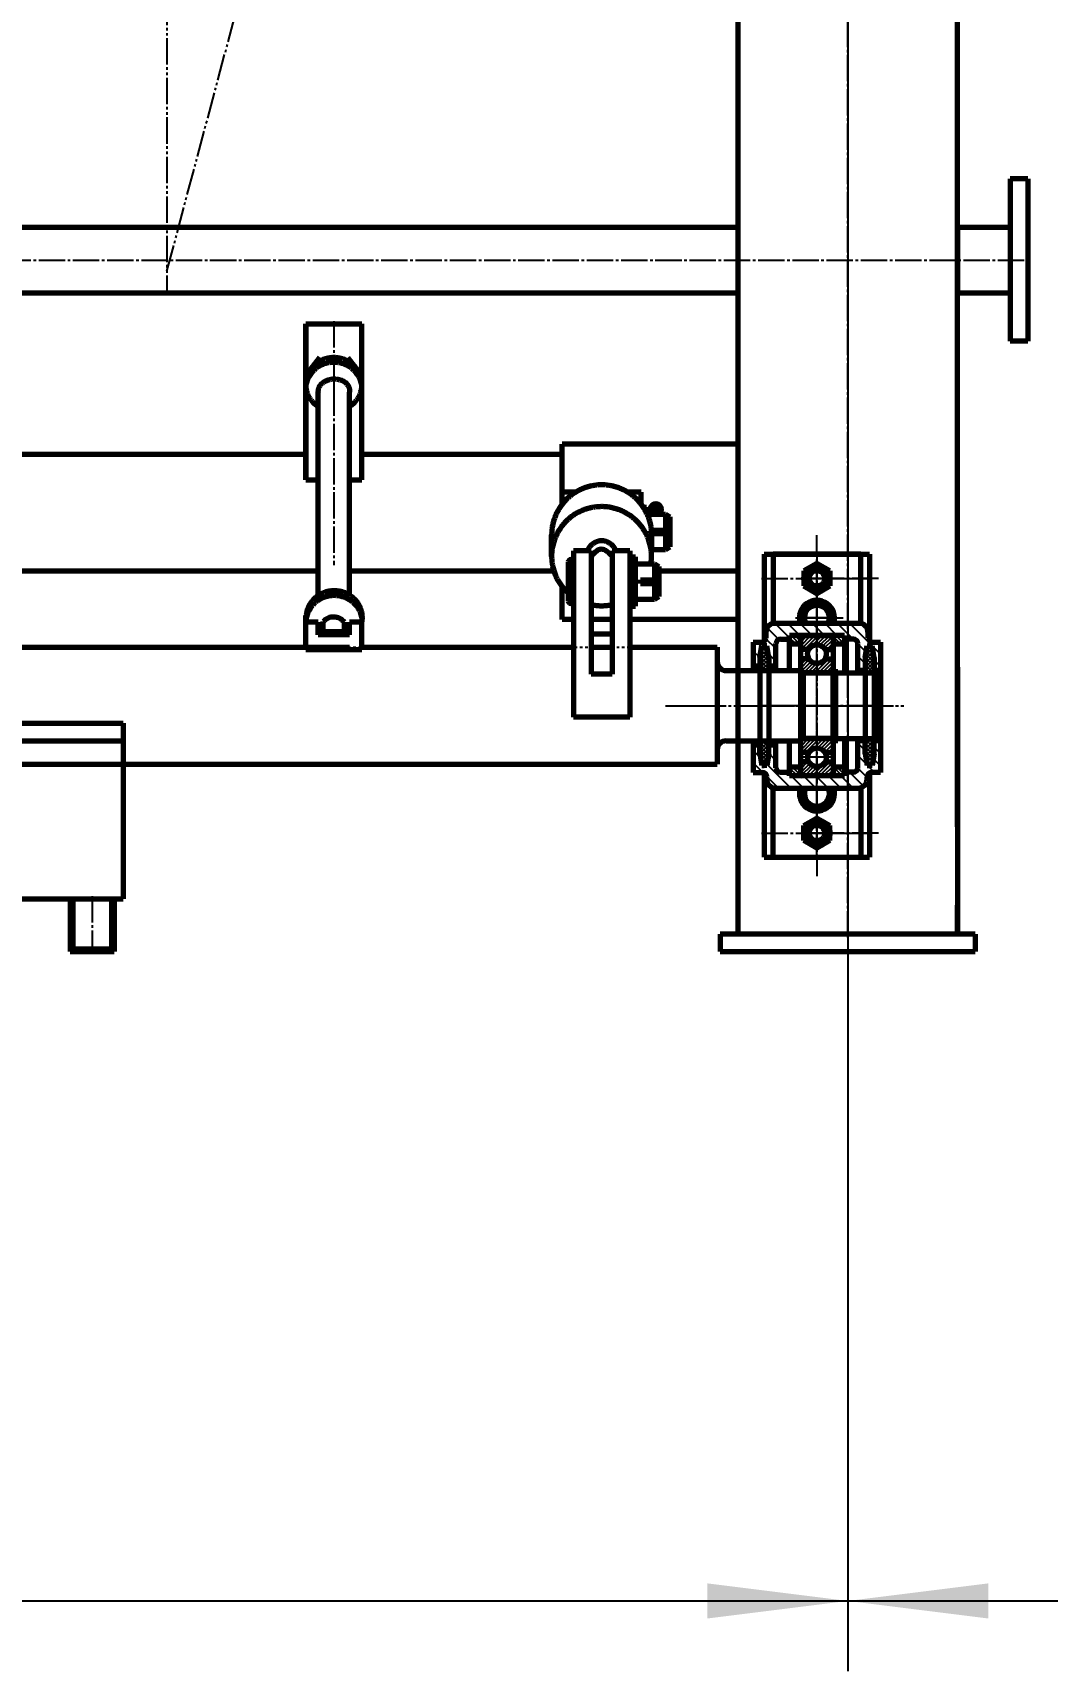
# Model space of a CAD drawing. Header units: millimetres. Extents: x -11880 to 11880, y -8400 to 8400.
# Drawn here: x -1594 to -439, y 2780 to 4645 of the extents above; entities that cross this region are included whole.
import ezdxf

# ---------------------------------------------------------------- set-up
doc = ezdxf.new("R2010")
doc.units = ezdxf.units.MM
for name, pattern in [('EB_DASH', [6, 3, -3]), ('EB_DASHDOT', [39, 30, -3, 3, -3]), ('EB_DASHDOTDOT', [45, 30, -3, 3, -3, 3, -3])]:
    doc.linetypes.add(name, pattern=pattern)
for name, color, linetype, lineweight in [('CAXA0', 7, 'Continuous', 70), ('CAXA1', 1, 'EB_DASHDOT', 25), ('CAXA2', 6, 'EB_DASH', 25), ('CAXA3', 7, 'Continuous', 25), ('CAXA4', 3, 'Continuous', 25), ('CAXA5', 4, 'Continuous', 25)]:
    doc.layers.add(name, color=color, linetype=linetype, lineweight=lineweight)
doc.styles.add('标准', font='', dxfattribs={"width": 0.667})
doc.styles.get('标准').set_extended_font_data('SimSun')
doc.dimstyles.new('标准', dxfattribs={"dimscale": 40, "dimtxt": 7, "dimasz": 4, "dimexe": 2, "dimexo": 0, "dimtad": 1, "dimdec": 1, "dimzin": 12, "dimdsep": 46, "dimtxsty": '标准', "dimcen": 0, "dimdle": 6, "dimaunit": 1, "dimazin": 2, "dimtfac": 1, "dimtdec": 3, "dimtmove": 0, "dimatfit": 3, "dimfxl": 1, "dimtolj": 1, "dimtzin": 0, "dimarcsym": 0})

# ---------------------------------------------------------------- blocks, each defined once
blk = doc.blocks.new('*D167')
at = {"layer": 'CAXA4', "linetype": 'Continuous', "lineweight": 25}
for points in [[(-7066, 2859.7), (-6906, 2839.7), (-6906, 2879.7)], [(-666, 2859.7), (-826, 2839.7), (-826, 2879.7)]]:
    blk.add_hatch(color=0, dxfattribs=at).paths.add_polyline_path(points, flags=0)
at = {"layer": 'CAXA4', "color": 0, "linetype": 'Continuous', "lineweight": 25}
for p, q in [((-7066, 3565.2), (-7066, 2779.7)), ((-666, 3549.2), (-666, 2779.7)), ((-7066, 2859.7), (-666, 2859.7))]:
    blk.add_line(p, q, dxfattribs=at)
at = {"layer": 'CAXA4', "color": 0, "linetype": 'Continuous', "lineweight": 25, "insert": (-4163.9, 3268.3), "char_height": 280, "attachment_point": 1, "style": '标准'}
blk.add_mtext('\\fSimSun|b0|i0|p34;6400', dxfattribs=at)
blk = doc.blocks.new('CAXBLOCK192', base_point=(-1191, 5349.2))
at = {"layer": 'CAXA0', "color": 2, "linetype": 'EB_DASHDOTDOT', "lineweight": 25}
for p, q in [((-1441, 6349.2), (-1441, 4349.2)), ((-1441, 4374.2), (-1321, 4824.2)), ((-1741, 4349.2), (-1441, 4349.2))]:
    blk.add_line(p, q, dxfattribs=at)
blk = doc.blocks.new('CAXBLOCK248')
at = {"layer": 'CAXA0', "color": 0, "linetype": 'Continuous', "lineweight": 25}
for p, q in [((-719.5, 3926.2), (-713.1, 3932.6)), ((-719.5, 3930.4), (-717.3, 3932.6)), ((-719.5, 3921.9), (-709.7, 3931.8)), ((-719.3, 3917.9), (-707.6, 3929.6)), ((-716.3, 3916.7), (-704.9, 3928)), ((-712.1, 3916.7), (-701.4, 3927.3)), ((-707.8, 3916.7), (-695.8, 3928.6)), ((-703.6, 3916.7), (-687.6, 3932.6)), ((-699.3, 3916.7), (-683.4, 3932.6)), ((-695.1, 3916.7), (-682.5, 3929.2)), ((-690.9, 3916.7), (-682.5, 3925)), ((-686.6, 3916.7), (-682.5, 3920.7))]:
    blk.add_line(p, q, dxfattribs=at)
blk = doc.blocks.new('CAXBLOCK249')
at = {"layer": 'CAXA0', "color": 0, "linetype": 'Continuous', "lineweight": 25}
for p, q in [((-719.5, 3947.4), (-707.8, 3959.2)), ((-719.5, 3951.6), (-712, 3959.2)), ((-719.5, 3955.9), (-716.2, 3959.2)), ((-719.4, 3943.2), (-703.5, 3959.2)), ((-715.2, 3943.2), (-699.3, 3959.2)), ((-711, 3943.2), (-695, 3959.2)), ((-701.4, 3948.5), (-690.8, 3959.2)), ((-697.7, 3948), (-686.5, 3959.2)), ((-694.9, 3946.6), (-683, 3958.4)), ((-692.7, 3944.5), (-682.5, 3954.7)), ((-689.7, 3943.2), (-682.5, 3950.4)), ((-685.5, 3943.2), (-682.5, 3946.2))]:
    blk.add_line(p, q, dxfattribs=at)
blk = doc.blocks.new('CAXBLOCK250')
at = {"layer": 'CAXA0', "color": 0, "linetype": 'Continuous', "lineweight": 25}
for p, q in [((-719.5, 3828.6), (-706.5, 3841.7)), ((-719.5, 3832.8), (-710.7, 3841.7)), ((-719.5, 3837.1), (-714.9, 3841.7)), ((-718.2, 3825.7), (-702.2, 3841.7)), ((-713.9, 3825.7), (-698, 3841.7)), ((-705.2, 3830.2), (-693.7, 3841.7)), ((-700.1, 3831), (-689.5, 3841.7)), ((-696.8, 3830.1), (-685.2, 3841.7)), ((-694.2, 3828.5), (-682.6, 3840.1)), ((-692.2, 3826.3), (-682.5, 3835.9)), ((-688.5, 3825.7), (-682.5, 3831.6)), ((-684.2, 3825.7), (-682.5, 3827.4))]:
    blk.add_line(p, q, dxfattribs=at)
blk = doc.blocks.new('CAXBLOCK251')
at = {"layer": 'CAXA0', "color": 0, "linetype": 'Continuous', "lineweight": 25}
for p, q in [((-719.5, 3807.4), (-711.8, 3815.1)), ((-719.5, 3811.6), (-716, 3815.1)), ((-719.5, 3803.1), (-709.1, 3813.5)), ((-718.8, 3799.6), (-706.9, 3811.5)), ((-715, 3799.2), (-704, 3810.2)), ((-710.8, 3799.2), (-700.1, 3809.8)), ((-706.5, 3799.2), (-690.6, 3815.1)), ((-702.3, 3799.2), (-686.4, 3815.1)), ((-698, 3799.2), (-682.5, 3814.7)), ((-693.8, 3799.2), (-682.5, 3810.4)), ((-689.6, 3799.2), (-682.5, 3806.2)), ((-685.3, 3799.2), (-682.5, 3801.9))]:
    blk.add_line(p, q, dxfattribs=at)
blk = doc.blocks.new('CAXBLOCK253')
at = {"layer": 'CAXA0', "color": 0, "linetype": 'Continuous', "lineweight": 25}
for p, q in [((-682.5, 3916.5), (-680, 3919)), ((-680.4, 3914.4), (-680, 3914.7))]:
    blk.add_line(p, q, dxfattribs=at)
blk = doc.blocks.new('CAXBLOCK254')
at = {"layer": 'CAXA0', "color": 0, "linetype": 'Continuous', "lineweight": 25}
for p, q in [((-682.5, 3919.3), (-681.1, 3920.7)), ((-682.5, 3917.9), (-680, 3920.4)), ((-682.5, 3916.5), (-680, 3919)), ((-682.5, 3915.1), (-680, 3917.6)), ((-681.8, 3914.4), (-680, 3916.2)), ((-680.4, 3914.4), (-680, 3914.7))]:
    blk.add_line(p, q, dxfattribs=at)
blk = doc.blocks.new('CAXBLOCK252', base_point=(-680, 3879.2))
at = {"layer": 'CAXA0', "linetype": 'Continuous', "lineweight": 70}
for p, q in [((-680, 3920.7), (-682.5, 3920.7)), ((-682.5, 3836.4), (-682.5, 3920.7)), ((-680, 3836.4), (-680, 3920.7)), ((-680, 3914.4), (-682.5, 3914.4)), ((-680, 3844.4), (-682.5, 3844.4)), ((-680, 3836.4), (-682.5, 3836.4))]:
    blk.add_line(p, q, dxfattribs=at)
at = {"layer": 'CAXA1'}
blk.add_line((-677, 3879.2), (-685.5, 3879.2), dxfattribs=at)
at = {"layer": 'CAXA0', "linetype": 'Continuous', "lineweight": 70}
blk.add_blockref('CAXBLOCK253', (0, 0), dxfattribs=at)
at = {"layer": 'CAXA5'}
blk.add_blockref('CAXBLOCK254', (0, 0), dxfattribs=at)
blk = doc.blocks.new('CAXBLOCK255')
at = {"layer": 'CAXA0', "color": 0, "linetype": 'Continuous', "lineweight": 25}
for p, q in [((-766.2, 3930.4), (-756.9, 3939.7)), ((-766, 3934.8), (-757.5, 3943.3)), ((-765.1, 3939.9), (-758.1, 3946.9)), ((-764.3, 3945.1), (-762.2, 3947.1)), ((-646.2, 3931.6), (-637.1, 3940.7)), ((-646.2, 3927.4), (-636.4, 3937.1)), ((-645.8, 3936.3), (-637.7, 3944.4)), ((-644.9, 3941.4), (-639.2, 3947.1)), ((-644, 3946.5), (-643.4, 3947.1)), ((-766.2, 3926.2), (-756.3, 3936.1)), ((-766.2, 3922), (-755.9, 3932.2)), ((-764.7, 3919.2), (-755.9, 3928)), ((-760.5, 3919.2), (-755.9, 3923.7)), ((-756.2, 3919.2), (-755.9, 3919.5)), ((-646.2, 3923.2), (-635.9, 3933.4)), ((-646.2, 3918.9), (-635.9, 3929.2)), ((-644.2, 3916.7), (-635.9, 3924.9)), ((-639.9, 3916.7), (-635.9, 3920.7)), ((-766.2, 3832.9), (-759.9, 3839.2)), ((-766.2, 3837.1), (-764.1, 3839.2)), ((-766.2, 3828.6), (-755.9, 3838.9)), ((-766.2, 3824.4), (-755.9, 3834.6)), ((-765.6, 3820.7), (-755.9, 3830.4)), ((-764.9, 3817.1), (-755.9, 3826.1)), ((-646.2, 3838.3), (-642.8, 3841.7)), ((-646.2, 3834.1), (-638.6, 3841.7)), ((-646.2, 3829.8), (-635.9, 3840.1)), ((-646.2, 3825.6), (-635.9, 3835.8)), ((-645.7, 3821.8), (-635.9, 3831.6)), ((-645.1, 3818.2), (-635.9, 3827.4)), ((-764.3, 3813.5), (-756.4, 3821.4)), ((-762.4, 3811.2), (-757.3, 3816.3)), ((-644.5, 3814.5), (-636.1, 3822.9)), ((-643.6, 3811.2), (-637, 3817.7)), ((-639.4, 3811.2), (-637.9, 3812.6))]:
    blk.add_line(p, q, dxfattribs=at)
blk = doc.blocks.new('CAXBLOCK256')
at = {"layer": 'CAXA0', "color": 0, "linetype": 'Continuous', "lineweight": 25}
for p, q in [((-755.9, 3929.4), (-765.3, 3938.8)), ((-755.9, 3933.6), (-764.7, 3942.4)), ((-756.7, 3938.7), (-764.1, 3946.1)), ((-757.6, 3943.8), (-760.9, 3947.1)), ((-635.9, 3928.2), (-645.5, 3937.8)), ((-635.9, 3932.4), (-644.9, 3941.4)), ((-636.4, 3937.2), (-644.3, 3945)), ((-637.3, 3942.4), (-642.1, 3947.1)), ((-755.9, 3920.9), (-766.2, 3931.2)), ((-758.4, 3919.2), (-766.2, 3926.9)), ((-762.6, 3919.2), (-766.2, 3922.7)), ((-755.9, 3925.2), (-766, 3935.2)), ((-635.9, 3919.7), (-646.2, 3930)), ((-637.1, 3916.7), (-646.2, 3925.7)), ((-641.3, 3916.7), (-646.2, 3921.5)), ((-635.9, 3924), (-646.1, 3934.2)), ((-645.6, 3916.7), (-646.2, 3917.2)), ((-755.9, 3827.6), (-766.2, 3837.8)), ((-756, 3823.5), (-766.2, 3833.6)), ((-756.7, 3819.9), (-766.2, 3829.3)), ((-757.3, 3816.2), (-766.2, 3825.1)), ((-755.9, 3831.8), (-763.2, 3839.2)), ((-755.9, 3836.1), (-759, 3839.2)), ((-635.9, 3830.6), (-646.2, 3840.9)), ((-635.9, 3826.4), (-646.2, 3836.6)), ((-636.2, 3822.4), (-646.2, 3832.4)), ((-636.8, 3818.8), (-646.2, 3828.1)), ((-635.9, 3834.9), (-642.7, 3841.7)), ((-635.9, 3839.1), (-638.5, 3841.7)), ((-757.9, 3812.6), (-765.5, 3820.2)), ((-760.7, 3811.2), (-764.6, 3815)), ((-637.5, 3815.2), (-646.1, 3823.8)), ((-638.1, 3811.6), (-645.2, 3818.7)), ((-641.9, 3811.2), (-644.3, 3813.6))]:
    blk.add_line(p, q, dxfattribs=at)
blk = doc.blocks.new('CAXBLOCK257')
at = {"layer": 'CAXA0', "color": 0, "linetype": 'Continuous', "lineweight": 25}
for p, q in [((-744.3, 3954.6), (-757.8, 3968)), ((-736, 3960.4), (-748.4, 3972.8)), ((-732.4, 3956.8), (-736, 3960.4)), ((-720.6, 3959.2), (-734.3, 3972.8)), ((-706.5, 3959.2), (-720.1, 3972.8)), ((-701, 3967.9), (-706, 3972.8)), ((-692.3, 3959.2), (-701, 3967.9)), ((-678.2, 3959.2), (-691.8, 3972.8)), ((-659.7, 3954.9), (-677.7, 3972.8)), ((-628.5, 3937.8), (-663.6, 3972.8)), ((-643.9, 3967.3), (-648.6, 3972)), ((-766.2, 3934), (-773.5, 3941.4)), ((-764.1, 3946.1), (-769.5, 3951.5)), ((-747.6, 3943.8), (-759.3, 3955.4)), ((-747.6, 3929.6), (-756.7, 3938.7)), ((-645.1, 3940.2), (-654.4, 3949.5)), ((-770.5, 3924.2), (-773.5, 3927.2)), ((-646.2, 3927.1), (-654.4, 3935.4)), ((-652.3, 3919.2), (-654.4, 3921.3)), ((-628.5, 3923.7), (-635.9, 3931)), ((-765.5, 3820.2), (-773.5, 3828.2)), ((-747.6, 3830.6), (-751.2, 3834.2)), ((-646.2, 3828.1), (-654.4, 3836.4)), ((-628.5, 3824.7), (-635.9, 3832)), ((-628.5, 3838.8), (-628.9, 3839.2)), ((-762.7, 3803.2), (-773.5, 3814.1)), ((-736, 3790.7), (-757.9, 3812.6)), ((-747.6, 3816.5), (-755.9, 3824.8)), ((-644, 3811.9), (-654.4, 3822.3)), ((-643.8, 3797.5), (-654.4, 3808.1)), ((-635.4, 3803.2), (-643.3, 3811.2)), ((-628.5, 3810.5), (-636.8, 3818.8)), ((-744.7, 3785.3), (-758.3, 3798.8)), ((-730.6, 3785.3), (-736, 3790.7)), ((-732.3, 3801.2), (-734.5, 3803.4)), ((-716.5, 3785.3), (-730.3, 3799.2)), ((-702.3, 3785.3), (-716.2, 3799.2)), ((-701, 3798.2), (-702, 3799.2)), ((-688.2, 3785.3), (-701, 3798.2)), ((-674, 3785.3), (-687.9, 3799.2)), ((-659.9, 3785.3), (-673.7, 3799.2)), ((-647.8, 3787.3), (-663.9, 3803.4))]:
    blk.add_line(p, q, dxfattribs=at)
blk = doc.blocks.new('CAXBLOCK258')
at = {"layer": 'CAXA0', "color": 0, "linetype": 'Continuous', "lineweight": 25}
for p, q in [((-724.7, 3949.2), (-732.2, 3956.6)), ((-720.5, 3949.2), (-730.5, 3959.2)), ((-719.5, 3952.4), (-726.3, 3959.2)), ((-719.5, 3956.7), (-722, 3959.2)), ((-673.8, 3949.2), (-682.5, 3957.9)), ((-669.8, 3949.4), (-679.6, 3959.2)), ((-669.8, 3953.6), (-675.4, 3959.2)), ((-669.8, 3957.9), (-671.1, 3959.2)), ((-729, 3949.2), (-732.2, 3952.4)), ((-678.1, 3949.2), (-682.5, 3953.6)), ((-682.3, 3949.2), (-682.5, 3949.4)), ((-723.2, 3799.2), (-732.2, 3808.1)), ((-719.5, 3799.7), (-729, 3809.2)), ((-719.5, 3803.9), (-724.8, 3809.2)), ((-719.5, 3808.2), (-720.5, 3809.2)), ((-672.3, 3799.2), (-682.3, 3809.2)), ((-669.8, 3800.9), (-678.1, 3809.2)), ((-669.8, 3805.1), (-673.8, 3809.2)), ((-727.5, 3799.2), (-732.2, 3803.9)), ((-731.7, 3799.2), (-732.2, 3799.7)), ((-676.6, 3799.2), (-682.5, 3805.1)), ((-680.8, 3799.2), (-682.5, 3800.9))]:
    blk.add_line(p, q, dxfattribs=at)
blk = doc.blocks.new('CAXBLOCK259', base_point=(-701, 4024.2))
at = {"layer": 'CAXA0'}
for p, q in [((-701, 4041.3), (-715.9, 4032.7)), ((-715.9, 4032.7), (-715.9, 4015.6)), ((-686.2, 4032.7), (-701, 4041.3)), ((-686.2, 4032.7), (-686.2, 4015.6)), ((-715.9, 4015.6), (-701, 4007)), ((-701, 4007), (-686.2, 4015.6))]:
    blk.add_line(p, q, dxfattribs=at)
blk.add_circle((-701, 4024.2), 14.8, dxfattribs=at)
at = {"layer": 'CAXA1', "linetype": 'EB_DASHDOT', "lineweight": 25}
for p, q in [((-701, 4004), (-701, 4044.3)), ((-683.2, 4024.2), (-718.9, 4024.2))]:
    blk.add_line(p, q, dxfattribs=at)
blk = doc.blocks.new('CAXBLOCK260', base_point=(-701, 3734.2))
at = {"layer": 'CAXA0'}
for p, q in [((-715.9, 3742.7), (-701, 3751.3)), ((-701, 3751.3), (-686.2, 3742.7)), ((-715.9, 3725.6), (-715.9, 3742.7)), ((-686.2, 3725.6), (-686.2, 3742.7)), ((-701, 3717), (-715.9, 3725.6)), ((-686.2, 3725.6), (-701, 3717))]:
    blk.add_line(p, q, dxfattribs=at)
blk.add_circle((-701, 3734.2), 14.8, dxfattribs=at)
at = {"layer": 'CAXA1', "linetype": 'EB_DASHDOT', "lineweight": 25}
for p, q in [((-701, 3754.3), (-701, 3714)), ((-683.2, 3734.2), (-718.9, 3734.2))]:
    blk.add_line(p, q, dxfattribs=at)
blk = doc.blocks.new('CAXBLOCK261', base_point=(-6956, 3599.2))
at = {"layer": 'CAXA0'}
for p, q in [((-6634.2, 3859.2), (-1491, 3859.2)), ((-1491, 3859.2), (-1491, 3659.2)), ((-6963, 3839.2), (-1491, 3839.2)), ((-1491, 3777.2), (-1491, 3661.2)), ((-6634.2, 3659.2), (-1491, 3659.2)), ((-1551, 3659.2), (-1551, 3599.2)), ((-1548, 3659.2), (-1548, 3602.2)), ((-1504, 3659.2), (-1504, 3602.2)), ((-1501, 3659.2), (-1501, 3599.2)), ((-1548, 3602.2), (-1504, 3602.2)), ((-1551, 3599.2), (-1501, 3599.2))]:
    blk.add_line(p, q, dxfattribs=at)
at = {"layer": 'CAXA1', "linetype": 'EB_DASHDOT', "lineweight": 25}
blk.add_line((-1526, 3662.2), (-1526, 3596.2), dxfattribs=at)
blk = doc.blocks.new('*D371')
at = {"layer": 'CAXA4', "linetype": 'Continuous', "lineweight": 25}
for points in [[(-666, 2859.7), (-506, 2839.7), (-506, 2879.7)], [(834, 2859.7), (674, 2839.7), (674, 2879.7)]]:
    blk.add_hatch(color=0, dxfattribs=at).paths.add_polyline_path(points, flags=0)
at = {"layer": 'CAXA4', "color": 0, "linetype": 'Continuous', "lineweight": 25}
for p, q in [((834, 4112.2), (834, 2779.7)), ((-666, 4049), (-666, 2779.7)), ((-666, 2859.7), (834, 2859.7))]:
    blk.add_line(p, q, dxfattribs=at)
at = {"layer": 'CAXA4', "color": 0, "linetype": 'Continuous', "lineweight": 25, "insert": (-213.9, 3268.3), "char_height": 280, "attachment_point": 1, "style": '标准'}
blk.add_mtext('\\fSimSun|b0|i0|p34;1500', dxfattribs=at)

msp = doc.modelspace()

# ---------------------------------------------------------------- linework, layer by layer
at = {"layer": 'CAXA0', "linetype": 'Continuous', "lineweight": 70}
for p, q in [((-791.03, 4699.11), (-791.03, 3619.15)), ((-541.03, 3741.08), (-541.03, 4699.11)), ((-541.03, 4424.15), (-541.03, 4349.15)), ((-1283.03, 4314.15), (-1219.03, 4314.15)), ((-884.54, 4098.14), (-885.77, 4101.18)), ((-884.54, 4098.14), (-883.3, 4101.18)), ((-884.54, 4097.15), (-884.54, 4098.14)), ((-651.03, 4051.64), (-751.03, 4051.64)), ((-751.03, 4051.64), (-751.03, 3972.82)), ((-651.03, 3972.82), (-651.03, 4051.64)), ((-773.53, 3951.48), (-764.15, 3951.48)), ((-637.92, 3951.48), (-628.53, 3951.48)), ((-541.03, 3923.15), (-541.03, 3741.08)), ((-541.03, 3923.15), (-541.03, 3741.08)), ((-541.03, 3923.15), (-541.03, 3619.15)), ((-751.03, 3706.67), (-751.03, 3785.49)), ((-748.23, 3785.3), (-653.84, 3785.3)), ((-651.03, 3785.49), (-651.03, 3706.67)), ((-541.03, 3652.08), (-541.03, 3619.15)), ((-541.03, 3652.08), (-541.03, 3619.15)), ((-541.03, 3652.08), (-541.03, 3619.15)), ((-541.03, 3619.15), (-541.03, 3652.08)), ((-811.03, 3619.15), (-811.03, 3599.15)), ((-811.03, 3615.15), (-811.03, 3599.15)), ((-521.03, 3619.15), (-521.03, 3599.15)), ((-521.03, 3615.15), (-521.03, 3599.15))]:
    msp.add_line(p, q, dxfattribs=at)
at = {"layer": 'CAXA0'}
for p, q in [((-481.03, 4479.15), (-481.03, 4294.15)), ((-461.03, 4479.15), (-481.03, 4479.15)), ((-461.03, 4479.15), (-461.03, 4294.15)), ((-2166.7, 4424.15), (-791.03, 4424.15)), ((-541.03, 4424.15), (-481.03, 4424.15)), ((-2180.03, 4349.15), (-791.03, 4349.15)), ((-541.03, 4349.15), (-481.03, 4349.15)), ((-1283.03, 4314.15), (-1283.03, 4136.53)), ((-1283.03, 4136.53), (-1283.03, 4314.15)), ((-1219.03, 4136.53), (-1219.03, 4314.15)), ((-1219.03, 4136.53), (-1219.03, 4314.15)), ((-461.03, 4294.15), (-481.03, 4294.15)), ((-1266.91, 4275.53), (-1283.03, 4255.33)), ((-1235.16, 4275.53), (-1219.03, 4255.33)), ((-1269.03, 4004.39), (-1269.03, 4236.2)), ((-1233.03, 4004.98), (-1233.03, 4236.22)), ((-1699.34, 4165.65), (-1283.03, 4165.65)), ((-1219.03, 4165.65), (-1193.03, 4165.65)), ((-1219.03, 4165.65), (-991.03, 4165.65)), ((-791.03, 4177.15), (-991.03, 4177.15)), ((-991.03, 4108.65), (-991.03, 4177.15)), ((-1283.03, 4136.53), (-1269.03, 4136.53)), ((-1233.03, 4136.53), (-1219.03, 4136.53)), ((-975.94, 4122.15), (-991.03, 4122.15)), ((-901.03, 4122.15), (-916.25, 4122.15)), ((-901.03, 4108.5), (-901.03, 4122.15)), ((-898.63, 4105.15), (-895.03, 4105.15)), ((-895.03, 4097.15), (-895.03, 4105.15)), ((-895.03, 4097.15), (-873.45, 4097.15)), ((-873.45, 4097.15), (-873.45, 4057.15)), ((-873.45, 4097.15), (-868.45, 4094.27)), ((-868.45, 4094.27), (-868.45, 4060.04)), ((-1003.09, 4048.89), (-1003.09, 4073.67)), ((-889.09, 4057.15), (-889.09, 4073.67)), ((-888.54, 4079.14), (-888.54, 4077.15)), ((-888.54, 4079.14), (-873.73, 4079.14)), ((-888.54, 4075.16), (-888.54, 4077.15)), ((-888.54, 4075.16), (-873.73, 4075.16)), ((-884.54, 4079.14), (-884.54, 4077.15)), ((-884.54, 4075.16), (-884.54, 4077.15)), ((-877.44, 4079.14), (-877.44, 4077.15)), ((-877.44, 4075.16), (-877.44, 4077.15)), ((-873.73, 4079.14), (-873.73, 4077.15)), ((-873.73, 4075.16), (-873.73, 4077.15)), ((-978.09, 4055.55), (-978.09, 3866.18)), ((-958.09, 4055.55), (-978.09, 4055.55)), ((-958.09, 4055.55), (-958.09, 3915.15)), ((-934.09, 4055.55), (-934.09, 3915.15)), ((-914.09, 4055.55), (-934.09, 4055.55)), ((-914.09, 4055.55), (-914.09, 3866.18)), ((-889.89, 4057.15), (-873.45, 4057.15)), ((-873.45, 4057.15), (-868.45, 4060.04)), ((-761.03, 4051.65), (-641.03, 4051.65)), ((-761.03, 4051.65), (-761.03, 3952.57)), ((-761.03, 4051.65), (-641.03, 4051.65)), ((-761.03, 4051.65), (-761.03, 3960.44)), ((-641.03, 4051.65), (-641.03, 3952.57)), ((-641.03, 4051.65), (-641.03, 3960.44)), ((-1686.98, 4032.65), (-1269.03, 4032.65)), ((-1233.03, 4032.65), (-1179.03, 4032.65)), ((-1233.03, 4032.65), (-1000.53, 4032.65)), ((-984.09, 4042.55), (-984.09, 3998.55)), ((-978.09, 4042.55), (-978.09, 3998.55)), ((-913.59, 4048.55), (-907.59, 4048.55)), ((-907.59, 3992.55), (-907.59, 4048.55)), ((-907.59, 4040.55), (-886.01, 4040.55)), ((-886.01, 4040.55), (-886.01, 4000.55)), ((-886.01, 4040.55), (-881.01, 4037.66)), ((-881.01, 4037.66), (-881.01, 4003.44)), ((-881.01, 4032.65), (-791.03, 4032.65)), ((-991.03, 3977.15), (-991.03, 4014.68)), ((-901.88, 4022.42), (-901.88, 4020.43)), ((-901.88, 4022.42), (-887.07, 4022.42)), ((-901.88, 4018.44), (-901.88, 4020.43)), ((-901.88, 4018.44), (-887.07, 4018.44)), ((-897.88, 4022.42), (-897.88, 4020.43)), ((-897.88, 4018.44), (-897.88, 4020.43)), ((-890.78, 4022.42), (-890.78, 4020.43)), ((-890.78, 4018.44), (-890.78, 4020.43)), ((-887.07, 4022.42), (-887.07, 4020.43)), ((-887.07, 4018.44), (-887.07, 4020.43)), ((-907.59, 4000.55), (-886.01, 4000.55)), ((-886.01, 4000.55), (-881.01, 4003.44)), ((-715.3, 3987.42), (-701.03, 3995.66)), ((-701.03, 3995.66), (-686.77, 3987.42)), ((-1283.03, 3942.9), (-1283.03, 3982.01)), ((-1269.03, 3974.35), (-1283.03, 3974.35)), ((-1269.03, 3960.03), (-1269.03, 3974.35)), ((-1263.03, 3963.19), (-1263.03, 3974.92)), ((-1239.03, 3963.19), (-1239.03, 3974.31)), ((-1219.03, 3974.35), (-1233.03, 3974.35)), ((-1233.03, 3960.03), (-1233.03, 3974.35)), ((-1219.03, 3942.9), (-1219.03, 3974.35)), ((-978.09, 3977.15), (-991.03, 3977.15)), ((-934.09, 3977.15), (-958.09, 3977.15)), ((-791.03, 3977.15), (-914.09, 3977.15)), ((-913.59, 3992.55), (-907.59, 3992.55)), ((-715.3, 3972.82), (-715.3, 3987.42)), ((-686.77, 3987.42), (-686.77, 3972.82)), ((-1233.03, 3960.03), (-1269.03, 3960.03)), ((-1239.03, 3963.19), (-1263.03, 3963.19)), ((-934.09, 3960.6), (-958.09, 3960.6)), ((-759.12, 3963.52), (-759.15, 3956.46)), ((-651.03, 3972.82), (-751.03, 3972.82)), ((-732.23, 3919.15), (-732.23, 3959.15)), ((-669.83, 3959.15), (-732.23, 3959.15)), ((-719.53, 3799.15), (-719.53, 3959.15)), ((-717.43, 3959.15), (-684.63, 3959.15)), ((-682.53, 3959.15), (-682.53, 3916.65)), ((-669.83, 3959.15), (-669.83, 3916.65)), ((-642.95, 3963.52), (-642.92, 3956.46)), ((-1689.34, 3945.65), (-1233.03, 3945.65)), ((-1219.03, 3942.9), (-1283.03, 3942.9)), ((-1219.03, 3945.65), (-978.09, 3945.65)), ((-1219.03, 3945.65), (-978.09, 3945.65)), ((-958.09, 3945.65), (-946.09, 3945.65)), ((-958.09, 3945.65), (-934.09, 3945.65)), ((-914.09, 3945.65), (-829.53, 3945.65)), ((-914.09, 3945.65), (-814.53, 3945.65)), ((-829.53, 3945.65), (-814.53, 3945.65)), ((-814.53, 3945.65), (-814.53, 3812.65)), ((-773.53, 3951.48), (-773.53, 3919.15)), ((-766.16, 3934.11), (-763.9, 3947.13)), ((-763.9, 3947.13), (-761.03, 3947.13)), ((-758.17, 3947.13), (-761.03, 3947.13)), ((-755.91, 3934.11), (-758.17, 3947.13)), ((-747.65, 3919.15), (-747.65, 3949.86)), ((-742.65, 3954.86), (-735.23, 3954.86)), ((-719.53, 3949.15), (-732.23, 3949.15)), ((-710.23, 3943.22), (-719.53, 3943.22)), ((-691.83, 3943.22), (-682.53, 3943.22)), ((-669.83, 3949.15), (-682.53, 3949.15)), ((-659.42, 3954.86), (-666.83, 3954.86)), ((-654.42, 3916.65), (-654.42, 3949.86)), ((-646.16, 3934.11), (-643.9, 3947.13)), ((-643.9, 3947.13), (-641.03, 3947.13)), ((-638.17, 3947.13), (-641.03, 3947.13)), ((-635.91, 3934.11), (-638.17, 3947.13)), ((-628.53, 3951.48), (-628.53, 3841.65)), ((-804.53, 3919.15), (-719.53, 3919.15)), ((-766.16, 3934.11), (-766.16, 3839.15)), ((-755.91, 3934.11), (-755.91, 3839.15)), ((-710.23, 3932.59), (-719.53, 3932.59)), ((-719.53, 3839.15), (-719.53, 3919.15)), ((-719.53, 3839.15), (-719.53, 3919.15)), ((-719.53, 3839.15), (-719.53, 3919.15)), ((-719.53, 3919.15), (-719.53, 3839.15)), ((-691.83, 3932.59), (-682.53, 3932.59)), ((-646.16, 3919.15), (-654.42, 3919.15)), ((-646.16, 3934.11), (-646.16, 3841.65)), ((-635.91, 3934.11), (-635.91, 3841.65)), ((-628.53, 3919.15), (-635.91, 3919.15)), ((-934.09, 3915.15), (-958.09, 3915.15)), ((-719.53, 3915.15), (-716.53, 3915.15)), ((-719.53, 3843.15), (-719.53, 3915.15)), ((-719.53, 3915.15), (-719.53, 3843.15)), ((-719.53, 3915.15), (-716.53, 3915.15)), ((-684.63, 3916.65), (-717.43, 3916.65)), ((-684.63, 3916.65), (-717.43, 3916.65)), ((-684.63, 3916.65), (-717.43, 3916.65)), ((-716.53, 3916.65), (-682.73, 3916.65)), ((-716.53, 3841.65), (-716.53, 3916.65)), ((-716.53, 3916.65), (-716.53, 3841.65)), ((-716.53, 3916.65), (-682.73, 3916.65)), ((-715.53, 3916.65), (-682.03, 3916.65)), ((-715.53, 3916.65), (-682.03, 3916.65)), ((-682.73, 3841.65), (-682.73, 3916.65)), ((-682.73, 3916.65), (-682.73, 3841.65)), ((-682.73, 3915.15), (-680.03, 3915.15)), ((-682.73, 3915.15), (-680.03, 3915.15)), ((-682.53, 3916.65), (-632.53, 3916.65)), ((-680.03, 3841.65), (-680.03, 3916.65)), ((-680.03, 3916.65), (-680.03, 3841.65)), ((-680.03, 3916.65), (-631.53, 3916.65)), ((-680.03, 3843.15), (-680.03, 3915.15)), ((-680.03, 3915.15), (-680.03, 3843.15)), ((-631.53, 3916.65), (-629.53, 3914.65)), ((-631.53, 3916.65), (-631.53, 3841.65)), ((-629.53, 3914.65), (-629.53, 3843.65)), ((-914.09, 3866.18), (-978.09, 3866.18)), ((-629.53, 3843.65), (-631.53, 3841.65)), ((-804.53, 3839.15), (-719.53, 3839.15)), ((-773.53, 3839.15), (-773.53, 3803.25)), ((-766.16, 3824.2), (-766.16, 3839.15)), ((-755.91, 3824.2), (-755.91, 3839.15)), ((-747.65, 3808.45), (-747.65, 3839.15)), ((-732.23, 3799.15), (-732.23, 3839.15)), ((-719.53, 3843.15), (-716.53, 3843.15)), ((-719.53, 3843.15), (-716.53, 3843.15)), ((-710.23, 3825.72), (-719.53, 3825.72)), ((-684.63, 3841.65), (-717.43, 3841.65)), ((-684.63, 3841.65), (-717.43, 3841.65)), ((-684.63, 3841.65), (-717.43, 3841.65)), ((-716.53, 3841.65), (-682.73, 3841.65)), ((-716.53, 3841.65), (-682.73, 3841.65)), ((-715.53, 3841.65), (-682.03, 3841.65)), ((-715.53, 3841.65), (-682.03, 3841.65)), ((-691.83, 3825.72), (-682.53, 3825.72)), ((-682.73, 3843.15), (-680.03, 3843.15)), ((-682.73, 3843.15), (-680.03, 3843.15)), ((-682.53, 3841.65), (-682.53, 3799.15)), ((-682.03, 3841.65), (-628.53, 3841.65)), ((-680.03, 3841.65), (-631.53, 3841.65)), ((-669.83, 3841.65), (-669.83, 3799.15)), ((-654.42, 3808.45), (-654.42, 3841.65)), ((-646.16, 3839.15), (-654.42, 3839.15)), ((-646.16, 3824.2), (-646.16, 3841.65)), ((-635.91, 3824.2), (-635.91, 3841.65)), ((-628.53, 3839.15), (-635.91, 3839.15)), ((-628.53, 3841.65), (-628.53, 3803.25)), ((-1689.34, 3812.65), (-822.03, 3812.65)), ((-829.53, 3812.65), (-814.53, 3812.65)), ((-766.16, 3824.2), (-763.9, 3811.18)), ((-763.9, 3811.18), (-761.03, 3811.18)), ((-758.17, 3811.18), (-761.03, 3811.18)), ((-755.91, 3824.2), (-758.17, 3811.18)), ((-719.53, 3809.15), (-732.23, 3809.15)), ((-710.23, 3815.09), (-719.53, 3815.09)), ((-691.83, 3815.09), (-682.53, 3815.09)), ((-669.83, 3809.15), (-682.53, 3809.15)), ((-646.16, 3824.2), (-643.9, 3811.18)), ((-643.9, 3811.18), (-641.03, 3811.18)), ((-638.17, 3811.18), (-641.03, 3811.18)), ((-635.91, 3824.2), (-638.17, 3811.18)), ((-773.53, 3803.25), (-763.23, 3803.25)), ((-761.03, 3802.74), (-761.03, 3706.65)), ((-758.23, 3795.3), (-758.23, 3798.25)), ((-742.65, 3803.45), (-735.23, 3803.45)), ((-669.83, 3799.15), (-732.23, 3799.15)), ((-684.63, 3799.15), (-717.43, 3799.15)), ((-659.42, 3803.45), (-666.83, 3803.45)), ((-643.84, 3795.3), (-643.84, 3798.25)), ((-641.03, 3802.74), (-641.03, 3706.65)), ((-628.53, 3803.25), (-638.84, 3803.25)), ((-715.3, 3785.49), (-715.3, 3770.88)), ((-715.3, 3770.88), (-701.03, 3762.65)), ((-701.03, 3762.65), (-686.77, 3770.88)), ((-686.77, 3770.88), (-686.77, 3785.49)), ((-761.03, 3706.65), (-641.03, 3706.65)), ((-521.03, 3619.15), (-811.03, 3619.15)), ((-811.03, 3599.15), (-521.03, 3599.15))]:
    msp.add_line(p, q, dxfattribs=at)
at = {"layer": 'CAXA0', "color": 230}
for p, q in [((-766.16, 3924.15), (-773.53, 3924.15)), ((-747.65, 3924.15), (-755.91, 3924.15)), ((-766.16, 3834.15), (-773.53, 3834.15)), ((-747.65, 3834.15), (-755.91, 3834.15))]:
    msp.add_line(p, q, dxfattribs=at)
at = {"layer": 'CAXA0', "linetype": 'Continuous', "lineweight": 70}
for centre in [(-701.03, 4024.14), (-701.03, 3734.17)]:
    msp.add_circle(centre, 11, dxfattribs=at)
at = {"layer": 'CAXA0'}
for centre, radius in [((-701.03, 4024.15), 8.75), ((-701.03, 4024.15), 8.75), ((-701.03, 3937.9), 10.62), ((-701.03, 3820.4), 10.62), ((-701.03, 3734.15), 8.75), ((-701.03, 3734.15), 8.75), ((-701.03, 3734.15), 8.75)]:
    msp.add_circle(centre, radius, dxfattribs=at)
at = {"layer": 'CAXA0', "linetype": 'Continuous', "lineweight": 70}
for centre, radius, start, end in [((-884.54, 4102.41), 6.55, 320.73048, 219.26952), ((-884.54, 4102.41), 6.55, 320.73048, 219.26952), ((-898.21, 4093.85), 9.67, 20.00207, 27.21575), ((-884.54, 4102.41), 1.75, 315, 225), ((-870.87, 4093.85), 9.67, 152.78425, 159.99793), ((-701.03, 3979.19), 20, 343.67475, 196.32526), ((-749.12, 3963.01), 10, 101.01836, 180), ((-729.82, 3970.75), 10, 11.93672, 16.32527), ((-672.24, 3970.75), 10, 163.67475, 168.0633), ((-652.94, 3963.01), 10, 0, 78.98164), ((-748.23, 3795.3), 10, 180, 270), ((-653.84, 3795.3), 10, 270, 360), ((-701.03, 3779.12), 20, 163.67474, 16.32525)]:
    msp.add_arc(centre, radius, start, end, dxfattribs=at)
at = {"layer": 'CAXA0'}
for centre, radius, start, end in [((-981.09, 4042.55), 3, 0, 180), ((-981.09, 3998.55), 3, 180, 0), ((-701.03, 3979.19), 14.27, 333.50837, 206.49163), ((-1251.29, 3964.23), 15.87, 39.43386, 137.69518), ((-764.15, 3956.48), 5, 270, 359.75576), ((-735.23, 3957.86), 3, 270, 0), ((-717.43, 3957.05), 2.1, 90, 180), ((-684.63, 3957.05), 2.1, 0, 90), ((-666.83, 3957.86), 3, 180, 270), ((-637.92, 3956.48), 5, 180.24424, 270), ((-742.65, 3949.86), 5, 90, 180), ((-742.65, 3949.86), 5, 90, 180), ((-659.42, 3949.86), 5, 0, 90), ((-659.42, 3949.86), 5, 0, 90), ((-804.53, 3929.15), 10, 180, 270), ((-717.43, 3918.75), 2.1, 180, 270), ((-717.43, 3918.75), 2.1, 180, 270), ((-717.43, 3918.75), 2.1, 180, 270), ((-684.63, 3918.75), 2.1, 270, 0), ((-684.63, 3918.75), 2.1, 270, 0), ((-684.63, 3918.75), 2.1, 270, 0), ((-804.53, 3829.15), 10, 90, 180), ((-717.43, 3839.55), 2.1, 90, 180), ((-684.63, 3839.55), 2.1, 0, 90), ((-742.65, 3808.45), 5, 180, 270), ((-742.65, 3808.45), 5, 180, 270), ((-659.42, 3808.45), 5, 270, 360), ((-659.42, 3808.45), 5, 270, 360), ((-763.23, 3798.25), 5, 0, 90), ((-735.23, 3800.45), 3, 0, 90), ((-717.43, 3801.25), 2.1, 180, 270), ((-684.63, 3801.25), 2.1, 270, 0), ((-666.83, 3800.45), 3, 90, 180), ((-638.84, 3798.25), 5, 90, 180), ((-701.03, 3779.12), 14.27, 153.50837, 26.49163)]:
    msp.add_arc(centre, radius, start, end, dxfattribs=at)
for points, weights, knots in [([(-1233.03, 4219.86), (-1219.03, 4228.93), (-1219.03, 4245.06), (-1219.03, 4275.53), (-1251.03, 4275.53), (-1283.04, 4275.53), (-1283.04, 4245.06), (-1283.04, 4228.93), (-1269.03, 4219.86)], [0.861146084043, 0.820207862977, 1, 0.707106781187, 1, 0.707106781187, 1, 0.820207862977, 0.861146084043], [0, 0, 0, 30.0850066, 30.0850066, 79.0954615, 79.0954615, 128.1059164, 128.1059164, 158.1909229, 158.1909229, 158.1909229]), ([(-1219.03, 4243.4), (-1222.91, 4270.1), (-1251.03, 4270.1), (-1279.15, 4270.1), (-1283.03, 4243.4)], [0.949487615012, 0.73502389261, 1, 0.73502389261, 0.949487615012], [0, 0, 0, 45.4017329, 45.4017329, 90.8034658, 90.8034658, 90.8034658]), ([(-1232.88, 4238.46), (-1233.51, 4251.74), (-1251.61, 4250.88), (-1269.7, 4250.03), (-1269.07, 4236.75), (-1269.06, 4236.48), (-1269.03, 4236.2)], [1, 0.707106781187, 1, 0.707106781187, 1, 0.991532754249, 0.983555067464], [0, 0, 0, 24.6912706, 24.6912706, 49.3825412, 49.3825412, 50.0963408, 50.0963408, 50.0963408]), ([(-889.09, 4073.49), (-889.09, 4073.54), (-889.09, 4073.58), (-889.09, 4130.6), (-946.09, 4130.6), (-1003.09, 4130.6), (-1003.09, 4073.58), (-1003.09, 4073.54), (-1003.09, 4073.49)], [0.999333720593, 0.999666480516, 1, 0.707106781187, 1, 0.707106781187, 1, 0.999666480499, 0.999333720559], [0, 0, 0, 0.101914, 0.101914, 89.6016851, 89.6016851, 179.1014563, 179.1014563, 179.2033703, 179.2033703, 179.2033703]), ([(-890.06, 4040.55), (-889.36, 4044.89), (-889.35, 4049.28), (-889.22, 4105.68), (-946.09, 4105.81), (-1002.97, 4105.94), (-1003.1, 4049.54), (-1003.15, 4024.6), (-984.59, 4007.78)], [0.944187214463, 0.968761967545, 1, 0.707106781187, 1, 0.707106781187, 1, 0.845215866321, 0.854028064], [0, 0, 0, 9.4559408, 9.4559408, 98.1164845, 98.1164845, 186.7770283, 186.7770283, 233.631119, 233.631119, 233.631119]), ([(-929.88, 4055.55), (-934.27, 4066.86), (-946.09, 4066.86), (-957.92, 4066.86), (-962.31, 4055.55)], [0.889625997289, 0.780871130426, 1, 0.780871130426, 0.889625997289], [0, 0, 0, 20.9917841, 20.9917841, 41.9835682, 41.9835682, 41.9835682]), ([(-1219.03, 3974.35), (-1218.57, 3976.9), (-1218.57, 3979.5), (-1218.57, 4009.97), (-1250.58, 4009.97), (-1282.58, 4009.97), (-1282.58, 3979.5), (-1282.58, 3976.53), (-1281.98, 3973.62)], [0.939848610726, 0.965970659713, 1, 0.707106781187, 1, 0.707106781187, 1, 0.961242362428, 0.932742077186], [0, 0, 0, 5.6424622, 5.6424622, 54.2075801, 54.2075801, 102.7726979, 102.7726979, 109.199167, 109.199167, 109.199167]), ([(-1218.58, 3977.84), (-1222.46, 4004.53), (-1250.58, 4004.53), (-1278.7, 4004.53), (-1282.58, 3977.84)], [0.949487615012, 0.73502389261, 1, 0.73502389261, 0.949487615012], [0, 0, 0, 45.4017329, 45.4017329, 90.8034658, 90.8034658, 90.8034658])]:
    msp.add_rational_spline(points, weights, degree=2, knots=knots, dxfattribs=at)
for points, weights in [([(-1233.03, 4236.22), (-1232.83, 4237.34), (-1232.88, 4238.46)], [0.940142963434, 0.966162223961, 1]), ([(-958.09, 3994.25), (-952.29, 3993.02), (-946.35, 3993.01)], [0.928845585391, 0.958559517285, 1]), ([(-946.35, 3993.01), (-940.15, 3992.99), (-934.09, 3994.31)], [1, 0.956790046539, 0.926329449896])]:
    msp.add_rational_spline(points, weights, degree=2, dxfattribs=at)
msp.add_open_spline([(-934.09, 4048.89), (-937.07, 4052.94), (-946.47, 4061.73), (-955.39, 4052.78), (-958.09, 4048.89)], degree=3, knots=[0, 0, 0, 0, 15.5838574, 30.2824532, 30.2824532, 30.2824532, 30.2824532], dxfattribs=at)
at = {"layer": 'CAXA1', "linetype": 'EB_DASHDOT', "lineweight": 25}
for p, q in [((-666.03, 3615.15), (-666.03, 4985.62)), ((-666.03, 4727.15), (-666.03, 3616.15)), ((-666.03, 4702.11), (-666.03, 3616.15)), ((-666.03, 4477.15), (-666.03, 4048.98)), ((-5916.03, 4386.65), (-461.03, 4386.65)), ((-1251.03, 4317.15), (-1251.03, 4039.25)), ((-1251.03, 4275.59), (-1251.03, 4214.59)), ((-895.46, 4077.15), (-870.45, 4077.15)), ((-701.03, 3703.65), (-701.03, 4073.3)), ((-666.03, 4083.12), (-666.03, 3584.95)), ((-701.03, 4054.65), (-701.03, 3685.01)), ((-682.17, 4024.14), (-719.83, 4024.14)), ((-701.03, 3998.66), (-701.03, 3959.71)), ((-701.03, 3996.45), (-701.03, 3961.92)), ((-718.3, 3979.19), (-683.77, 3979.19)), ((-683.77, 3979.19), (-718.3, 3979.19)), ((-701.03, 3812.2), (-701.03, 3946.1)), ((-701.03, 3812.2), (-701.03, 3946.1)), ((-873.56, 3879.15), (-716.53, 3879.15)), ((-847.53, 3879.15), (-831.53, 3879.15)), ((-764.03, 3879.15), (-638.03, 3879.15)), ((-693.9, 3879.15), (-764.03, 3879.15)), ((-638.03, 3879.15), (-764.03, 3879.15)), ((-638.03, 3879.15), (-764.03, 3879.15)), ((-722.53, 3879.15), (-602.03, 3879.15)), ((-683.03, 3879.15), (-606.68, 3879.15)), ((-683.03, 3879.15), (-606.68, 3879.15)), ((-681.03, 3820.4), (-721.03, 3820.4)), ((-701.03, 3759.65), (-701.03, 3798.6)), ((-701.03, 3761.85), (-701.03, 3796.39)), ((-682.17, 3734.17), (-719.83, 3734.17))]:
    msp.add_line(p, q, dxfattribs=at)
at = {"layer": 'CAXA1'}
for p, q in [((-884.54, 4110.96), (-884.54, 4095.86)), ((-893.09, 4102.41), (-875.99, 4102.41)), ((-764.03, 4024.15), (-638.03, 4024.15)), ((-764.03, 4024.15), (-638.03, 4024.15)), ((-701.03, 4024.15), (-638.03, 4024.15)), ((-631.03, 4024.15), (-694.03, 4024.15)), ((-701.03, 3802.18), (-701.03, 3828.63)), ((-764.03, 3734.15), (-638.03, 3734.15)), ((-764.03, 3734.15), (-638.03, 3734.15)), ((-764.03, 3734.15), (-638.03, 3734.15)), ((-701.03, 3734.15), (-638.03, 3734.15)), ((-631.03, 3734.15), (-694.03, 3734.15))]:
    msp.add_line(p, q, dxfattribs=at)
at = {"layer": 'CAXA1', "color": 1, "linetype": 'EB_DASHDOT', "lineweight": 25}
msp.add_line((-725.62, 3979.19), (-671.05, 3979.19), dxfattribs=at)
at = {"layer": 'CAXA2'}
msp.add_line((-1283.03, 3945.65), (-814.53, 3945.65), dxfattribs=at)
at = {"layer": 'CAXA3'}
for centre, start, end in [((-701.03, 4024.15), 0, 270), ((-701.03, 4024.15), 0, 270), ((-701.03, 3734.15), 0, 270), ((-701.03, 3734.15), 90, 0), ((-701.03, 3734.15), 90, 0)]:
    msp.add_arc(centre, 10, start, end, dxfattribs=at)

# ---------------------------------------------------------------- block references
at = {"layer": 'CAXA0', "linetype": 'Continuous', "lineweight": 70}
for name, p in [('CAXBLOCK192', (-1191.03, 5349.15)), ('CAXBLOCK259', (-701.03, 4024.15)), ('CAXBLOCK260', (-701.03, 3734.15))]:
    msp.add_blockref(name, p, dxfattribs=at)
at = {"layer": 'CAXA0'}
for name, p in [('CAXBLOCK252', (-680.03, 3879.15)), ('CAXBLOCK261', (-6956.03, 3599.15))]:
    msp.add_blockref(name, p, dxfattribs=at)
at = {"layer": 'CAXA5'}
for name in ['CAXBLOCK257', 'CAXBLOCK258', 'CAXBLOCK249', 'CAXBLOCK255', 'CAXBLOCK256', 'CAXBLOCK248', 'CAXBLOCK250', 'CAXBLOCK251']:
    msp.add_blockref(name, (0, 0), dxfattribs=at)

# ---------------------------------------------------------------- dimensions: what is measured, and where the dimension line sits
at = {"layer": 'CAXA4', "linetype": 'Continuous', "lineweight": 70}
for base, p1, p2, text, picture, middle in [((83.97, 2859.65), (-666.03, 4048.98), (833.97, 4112.15), '\\fSimSun;1500', '*D371', (83.97, 3076.45)), ((-3866.03, 2859.65), (-7066.03, 3565.15), (-666.03, 3549.15), '\\fSimSun;6400', '*D167', (-3866.03, 3076.45))]:
    dim = msp.add_linear_dim(base=base, p1=p1, p2=p2, text=text, dimstyle='标准', dxfattribs=at)
    dim.commit()
    dim.dimension.update_dxf_attribs({"geometry": picture, "text_midpoint": middle})

doc.saveas('drawing.dxf')
